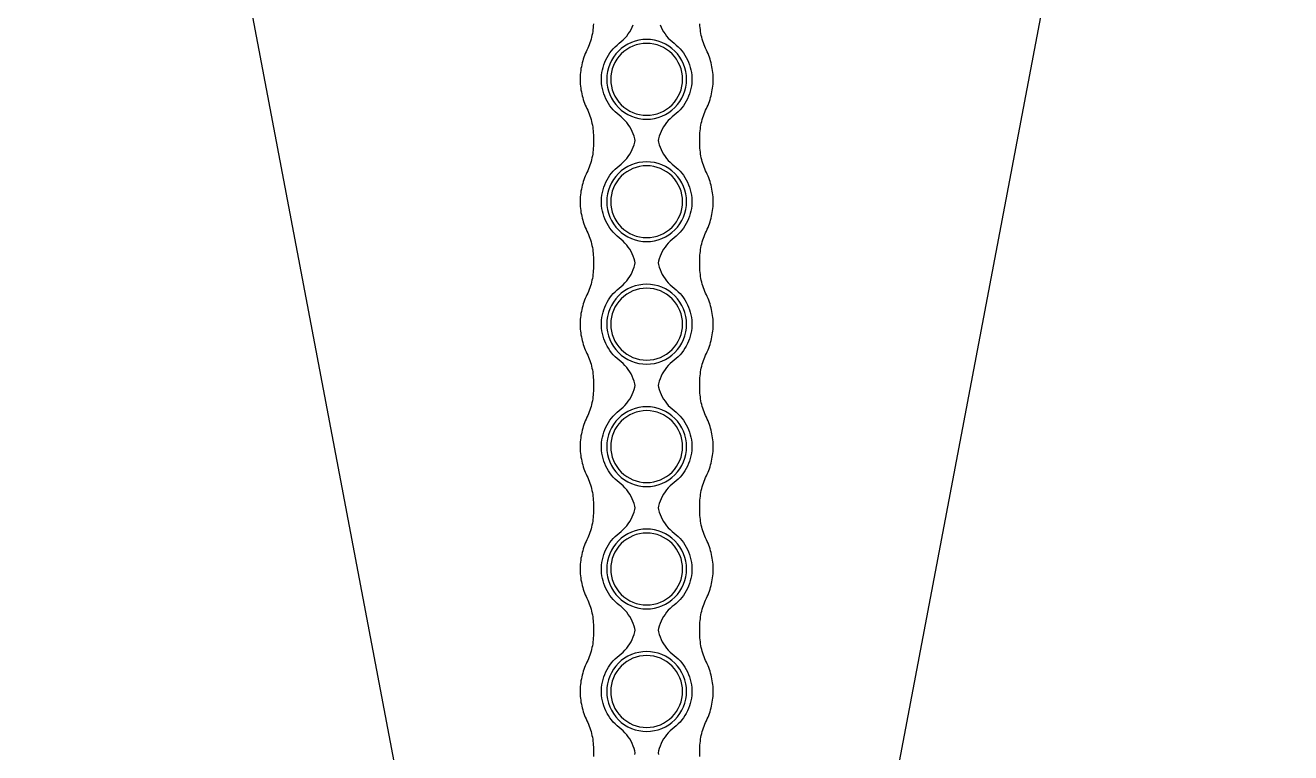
# Model space of a CAD drawing. Header units: metres. Extents: x -1805 to 1655, y -683 to 39617.
# Drawn here: x -116.7 to 121, y -432 to -295.4 of the extents above; entities that cross this region are included whole.
import ezdxf

# ---------------------------------------------------------------- set-up
doc = ezdxf.new("R2010")
doc.units = ezdxf.units.M
for name, color, linetype in [('Etching', 5, 'CONTINUOUS'), ('Metal', 4, 'CONTINUOUS'), ('pad_etching', 1, 'CONTINUOUS'), ('PEDOT_SIROF', 6, 'CONTINUOUS')]:
    doc.layers.add(name, color=color, linetype=linetype)

msp = doc.modelspace()

# ---------------------------------------------------------------- linework, layer by layer
at = {"layer": 'Etching'}
for points in [[(-35.26, -497.72), (-858, 3836.51)], [(858, 3836.51), (35.26, -497.72)], [(-10.01, -295.07), (-10.02, -295.44), (-10.05, -295.8), (-10.09, -296.16), (-10.14, -296.53), (-10.2, -296.89), (-10.27, -297.24), (-10.35, -297.6), (-10.45, -297.95), (-10.55, -298.3), (-10.66, -298.65), (-10.79, -298.99), (-10.92, -299.33), (-11.07, -299.66), (-11.22, -299.99), (-11.38, -300.32), (-11.53, -300.66), (-11.67, -301), (-11.79, -301.35), (-11.91, -301.69), (-12.02, -302.05), (-12.11, -302.4), (-12.2, -302.76), (-12.27, -303.12), (-12.34, -303.48), (-12.39, -303.84), (-12.43, -304.21), (-12.47, -304.57), (-12.49, -304.94), (-12.5, -305.31), (-12.5, -305.68), (-12.49, -306.04), (-12.47, -306.41), (-12.43, -306.78), (-12.39, -307.14), (-12.34, -307.5), (-12.27, -307.87), (-12.2, -308.23), (-12.11, -308.58), (-12.02, -308.94), (-11.91, -309.29), (-11.79, -309.64), (-11.67, -309.98), (-11.53, -310.32), (-11.38, -310.66), (-11.22, -310.99), (-11.07, -311.32), (-10.92, -311.66), (-10.79, -312), (-10.66, -312.34), (-10.55, -312.68), (-10.45, -313.03), (-10.35, -313.39), (-10.27, -313.74), (-10.2, -314.1), (-10.14, -314.46), (-10.09, -314.82), (-10.05, -315.18), (-10.02, -315.55), (-10.01, -315.91), (-10, -316.27), (-10, -317.71), (-10.01, -318.07), (-10.02, -318.44), (-10.05, -318.8), (-10.09, -319.16), (-10.14, -319.53), (-10.2, -319.89), (-10.27, -320.24), (-10.35, -320.6), (-10.45, -320.95), (-10.55, -321.3), (-10.66, -321.65), (-10.79, -321.99), (-10.92, -322.33), (-11.07, -322.66), (-11.22, -322.99), (-11.38, -323.32), (-11.53, -323.66), (-11.67, -324), (-11.79, -324.35), (-11.91, -324.69), (-12.02, -325.05), (-12.11, -325.4), (-12.2, -325.76), (-12.27, -326.12), (-12.34, -326.48), (-12.39, -326.84), (-12.43, -327.21), (-12.47, -327.57), (-12.49, -327.94), (-12.5, -328.31), (-12.5, -328.68), (-12.49, -329.04), (-12.47, -329.41), (-12.43, -329.78), (-12.39, -330.14), (-12.34, -330.5), (-12.27, -330.87), (-12.2, -331.23), (-12.11, -331.58), (-12.02, -331.94), (-11.91, -332.29), (-11.79, -332.64), (-11.67, -332.98), (-11.53, -333.32), (-11.38, -333.66), (-11.22, -333.99), (-11.07, -334.32), (-10.92, -334.66), (-10.79, -335), (-10.66, -335.34), (-10.55, -335.68), (-10.45, -336.03), (-10.35, -336.39), (-10.27, -336.74), (-10.2, -337.1), (-10.14, -337.46), (-10.09, -337.82), (-10.05, -338.18), (-10.02, -338.55), (-10.01, -338.91), (-10, -339.27), (-10, -340.71), (-10.01, -341.07), (-10.02, -341.44), (-10.05, -341.8), (-10.09, -342.16), (-10.14, -342.53), (-10.2, -342.89), (-10.27, -343.24), (-10.35, -343.6), (-10.45, -343.95), (-10.55, -344.3), (-10.66, -344.65), (-10.79, -344.99), (-10.92, -345.33), (-11.07, -345.66), (-11.22, -345.99), (-11.38, -346.32), (-11.53, -346.66), (-11.67, -347), (-11.79, -347.35), (-11.91, -347.69), (-12.02, -348.05), (-12.11, -348.4), (-12.2, -348.76), (-12.27, -349.12), (-12.34, -349.48), (-12.39, -349.84), (-12.43, -350.21), (-12.47, -350.57), (-12.49, -350.94), (-12.5, -351.31), (-12.5, -351.68), (-12.49, -352.04), (-12.47, -352.41), (-12.43, -352.78), (-12.39, -353.14), (-12.34, -353.5), (-12.27, -353.87), (-12.2, -354.23), (-12.11, -354.58), (-12.02, -354.94), (-11.91, -355.29), (-11.79, -355.64), (-11.67, -355.98), (-11.53, -356.32), (-11.38, -356.66), (-11.22, -356.99), (-11.07, -357.32), (-10.92, -357.66), (-10.79, -358), (-10.66, -358.34), (-10.55, -358.68), (-10.45, -359.03), (-10.35, -359.39), (-10.27, -359.74), (-10.2, -360.1), (-10.14, -360.46), (-10.09, -360.82), (-10.05, -361.18), (-10.02, -361.55), (-10.01, -361.91), (-10, -362.27), (-10, -363.71), (-10.01, -364.07), (-10.02, -364.44), (-10.05, -364.8), (-10.09, -365.16), (-10.14, -365.53), (-10.2, -365.89), (-10.27, -366.24), (-10.35, -366.6), (-10.45, -366.95), (-10.55, -367.3), (-10.66, -367.65), (-10.79, -367.99), (-10.92, -368.33), (-11.07, -368.66), (-11.22, -368.99), (-11.38, -369.32), (-11.53, -369.66), (-11.67, -370), (-11.79, -370.35), (-11.91, -370.69), (-12.02, -371.05), (-12.11, -371.4), (-12.2, -371.76), (-12.27, -372.12), (-12.34, -372.48), (-12.39, -372.84), (-12.43, -373.21), (-12.47, -373.57), (-12.49, -373.94), (-12.5, -374.31), (-12.5, -374.68), (-12.49, -375.04), (-12.47, -375.41), (-12.43, -375.78), (-12.39, -376.14), (-12.34, -376.5), (-12.27, -376.87), (-12.2, -377.23), (-12.11, -377.58), (-12.02, -377.94), (-11.91, -378.29), (-11.79, -378.64), (-11.67, -378.98), (-11.53, -379.32), (-11.38, -379.66), (-11.22, -379.99), (-11.07, -380.32), (-10.92, -380.66), (-10.79, -381), (-10.66, -381.34), (-10.55, -381.68), (-10.45, -382.03), (-10.35, -382.39), (-10.27, -382.74), (-10.2, -383.1), (-10.14, -383.46), (-10.09, -383.82), (-10.05, -384.18), (-10.02, -384.55), (-10.01, -384.91), (-10, -385.27), (-10, -386.71), (-10.01, -387.07), (-10.02, -387.44), (-10.05, -387.8), (-10.09, -388.16), (-10.14, -388.53), (-10.2, -388.89), (-10.27, -389.24), (-10.35, -389.6), (-10.45, -389.95), (-10.55, -390.3), (-10.66, -390.65), (-10.79, -390.99), (-10.92, -391.33), (-11.07, -391.66), (-11.22, -391.99), (-11.38, -392.32), (-11.53, -392.66), (-11.67, -393), (-11.79, -393.35), (-11.91, -393.69), (-12.02, -394.05), (-12.11, -394.4), (-12.2, -394.76), (-12.27, -395.12), (-12.34, -395.48), (-12.39, -395.84), (-12.43, -396.21), (-12.47, -396.57), (-12.49, -396.94), (-12.5, -397.31), (-12.5, -397.68), (-12.49, -398.04), (-12.47, -398.41), (-12.43, -398.78), (-12.39, -399.14), (-12.34, -399.5), (-12.27, -399.87), (-12.2, -400.23), (-12.11, -400.58), (-12.02, -400.94), (-11.91, -401.29), (-11.79, -401.64), (-11.67, -401.98), (-11.53, -402.32), (-11.38, -402.66), (-11.22, -402.99), (-11.07, -403.32), (-10.92, -403.66), (-10.79, -404), (-10.66, -404.34), (-10.55, -404.68), (-10.45, -405.03), (-10.35, -405.39), (-10.27, -405.74), (-10.2, -406.1), (-10.14, -406.46), (-10.09, -406.82), (-10.05, -407.18), (-10.02, -407.55), (-10.01, -407.91), (-10, -408.27), (-10, -409.71), (-10.01, -410.07), (-10.02, -410.44), (-10.05, -410.8), (-10.09, -411.16), (-10.14, -411.53), (-10.2, -411.89), (-10.27, -412.24), (-10.35, -412.6), (-10.45, -412.95), (-10.55, -413.3), (-10.66, -413.65), (-10.79, -413.99), (-10.92, -414.33), (-11.07, -414.66), (-11.22, -414.99), (-11.38, -415.32), (-11.53, -415.66), (-11.67, -416), (-11.79, -416.35), (-11.91, -416.69), (-12.02, -417.05), (-12.11, -417.4), (-12.2, -417.76), (-12.27, -418.12), (-12.34, -418.48), (-12.39, -418.84), (-12.43, -419.21), (-12.47, -419.57), (-12.49, -419.94), (-12.5, -420.31), (-12.5, -420.68), (-12.49, -421.04), (-12.47, -421.41), (-12.43, -421.78), (-12.39, -422.14), (-12.34, -422.5), (-12.27, -422.87), (-12.2, -423.23), (-12.11, -423.58), (-12.02, -423.94), (-11.91, -424.29), (-11.79, -424.64), (-11.67, -424.98), (-11.53, -425.32), (-11.38, -425.66), (-11.22, -425.99), (-11.07, -426.32), (-10.92, -426.66), (-10.79, -427), (-10.66, -427.34), (-10.55, -427.68), (-10.45, -428.03), (-10.35, -428.39), (-10.27, -428.74), (-10.2, -429.1), (-10.14, -429.46), (-10.09, -429.82), (-10.05, -430.18), (-10.02, -430.55), (-10.01, -430.91), (-10, -431.27), (-10, -432.71)], [(10, -432.71), (10, -431.27), (10.01, -430.91), (10.02, -430.55), (10.05, -430.18), (10.09, -429.82), (10.14, -429.46), (10.2, -429.1), (10.27, -428.74), (10.35, -428.39), (10.45, -428.03), (10.55, -427.68), (10.66, -427.34), (10.79, -427), (10.92, -426.66), (11.07, -426.32), (11.22, -425.99), (11.38, -425.66), (11.53, -425.32), (11.67, -424.98), (11.79, -424.64), (11.91, -424.29), (12.02, -423.94), (12.11, -423.58), (12.2, -423.23), (12.27, -422.87), (12.34, -422.5), (12.39, -422.14), (12.43, -421.78), (12.47, -421.41), (12.49, -421.04), (12.5, -420.68), (12.5, -420.31), (12.49, -419.94), (12.47, -419.57), (12.43, -419.21), (12.39, -418.84), (12.34, -418.48), (12.27, -418.12), (12.2, -417.76), (12.11, -417.4), (12.02, -417.05), (11.91, -416.69), (11.79, -416.35), (11.67, -416), (11.53, -415.66), (11.38, -415.32), (11.22, -414.99), (11.07, -414.66), (10.92, -414.33), (10.79, -413.99), (10.66, -413.65), (10.55, -413.3), (10.45, -412.95), (10.35, -412.6), (10.27, -412.24), (10.2, -411.89), (10.14, -411.53), (10.09, -411.16), (10.05, -410.8), (10.02, -410.44), (10.01, -410.07), (10, -409.71), (10, -408.27), (10.01, -407.91), (10.02, -407.55), (10.05, -407.18), (10.09, -406.82), (10.14, -406.46), (10.2, -406.1), (10.27, -405.74), (10.35, -405.39), (10.45, -405.03), (10.55, -404.68), (10.66, -404.34), (10.79, -404), (10.92, -403.66), (11.07, -403.32), (11.22, -402.99), (11.38, -402.66), (11.53, -402.32), (11.67, -401.98), (11.79, -401.64), (11.91, -401.29), (12.02, -400.94), (12.11, -400.58), (12.2, -400.23), (12.27, -399.87), (12.34, -399.5), (12.39, -399.14), (12.43, -398.78), (12.47, -398.41), (12.49, -398.04), (12.5, -397.68), (12.5, -397.31), (12.49, -396.94), (12.47, -396.57), (12.43, -396.21), (12.39, -395.84), (12.34, -395.48), (12.27, -395.12), (12.2, -394.76), (12.11, -394.4), (12.02, -394.05), (11.91, -393.69), (11.79, -393.35), (11.67, -393), (11.53, -392.66), (11.38, -392.32), (11.22, -391.99), (11.07, -391.66), (10.92, -391.33), (10.79, -390.99), (10.66, -390.65), (10.55, -390.3), (10.45, -389.95), (10.35, -389.6), (10.27, -389.24), (10.2, -388.89), (10.14, -388.53), (10.09, -388.16), (10.05, -387.8), (10.02, -387.44), (10.01, -387.07), (10, -386.71), (10, -385.27), (10.01, -384.91), (10.02, -384.55), (10.05, -384.18), (10.09, -383.82), (10.14, -383.46), (10.2, -383.1), (10.27, -382.74), (10.35, -382.39), (10.45, -382.03), (10.55, -381.68), (10.66, -381.34), (10.79, -381), (10.92, -380.66), (11.07, -380.32), (11.22, -379.99), (11.38, -379.66), (11.53, -379.32), (11.67, -378.98), (11.79, -378.64), (11.91, -378.29), (12.02, -377.94), (12.11, -377.58), (12.2, -377.23), (12.27, -376.87), (12.34, -376.5), (12.39, -376.14), (12.43, -375.78), (12.47, -375.41), (12.49, -375.04), (12.5, -374.68), (12.5, -374.31), (12.49, -373.94), (12.47, -373.57), (12.43, -373.21), (12.39, -372.84), (12.34, -372.48), (12.27, -372.12), (12.2, -371.76), (12.11, -371.4), (12.02, -371.05), (11.91, -370.69), (11.79, -370.35), (11.67, -370), (11.53, -369.66), (11.38, -369.32), (11.22, -368.99), (11.07, -368.66), (10.92, -368.33), (10.79, -367.99), (10.66, -367.65), (10.55, -367.3), (10.45, -366.95), (10.35, -366.6), (10.27, -366.24), (10.2, -365.89), (10.14, -365.53), (10.09, -365.16), (10.05, -364.8), (10.02, -364.44), (10.01, -364.07), (10, -363.71), (10, -362.27), (10.01, -361.91), (10.02, -361.55), (10.05, -361.18), (10.09, -360.82), (10.14, -360.46), (10.2, -360.1), (10.27, -359.74), (10.35, -359.39), (10.45, -359.03), (10.55, -358.68), (10.66, -358.34), (10.79, -358), (10.92, -357.66), (11.07, -357.32), (11.22, -356.99), (11.38, -356.66), (11.53, -356.32), (11.67, -355.98), (11.79, -355.64), (11.91, -355.29), (12.02, -354.94), (12.11, -354.58), (12.2, -354.23), (12.27, -353.87), (12.34, -353.5), (12.39, -353.14), (12.43, -352.78), (12.47, -352.41), (12.49, -352.04), (12.5, -351.68), (12.5, -351.31), (12.49, -350.94), (12.47, -350.57), (12.43, -350.21), (12.39, -349.84), (12.34, -349.48), (12.27, -349.12), (12.2, -348.76), (12.11, -348.4), (12.02, -348.05), (11.91, -347.69), (11.79, -347.35), (11.67, -347), (11.53, -346.66), (11.38, -346.32), (11.22, -345.99), (11.07, -345.66), (10.92, -345.33), (10.79, -344.99), (10.66, -344.65), (10.55, -344.3), (10.45, -343.95), (10.35, -343.6), (10.27, -343.24), (10.2, -342.89), (10.14, -342.53), (10.09, -342.16), (10.05, -341.8), (10.02, -341.44), (10.01, -341.07), (10, -340.71), (10, -339.27), (10.01, -338.91), (10.02, -338.55), (10.05, -338.18), (10.09, -337.82), (10.14, -337.46), (10.2, -337.1), (10.27, -336.74), (10.35, -336.39), (10.45, -336.03), (10.55, -335.68), (10.66, -335.34), (10.79, -335), (10.92, -334.66), (11.07, -334.32), (11.22, -333.99), (11.38, -333.66), (11.53, -333.32), (11.67, -332.98), (11.79, -332.64), (11.91, -332.29), (12.02, -331.94), (12.11, -331.58), (12.2, -331.23), (12.27, -330.87), (12.34, -330.5), (12.39, -330.14), (12.43, -329.78), (12.47, -329.41), (12.49, -329.04), (12.5, -328.68), (12.5, -328.31), (12.49, -327.94), (12.47, -327.57), (12.43, -327.21), (12.39, -326.84), (12.34, -326.48), (12.27, -326.12), (12.2, -325.76), (12.11, -325.4), (12.02, -325.05), (11.91, -324.69), (11.79, -324.35), (11.67, -324), (11.53, -323.66), (11.38, -323.32), (11.22, -322.99), (11.07, -322.66), (10.92, -322.33), (10.79, -321.99), (10.66, -321.65), (10.55, -321.3), (10.45, -320.95), (10.35, -320.6), (10.27, -320.24), (10.2, -319.89), (10.14, -319.53), (10.09, -319.16), (10.05, -318.8), (10.02, -318.44), (10.01, -318.07), (10, -317.71), (10, -316.27), (10.01, -315.91), (10.02, -315.55), (10.05, -315.18), (10.09, -314.82), (10.14, -314.46), (10.2, -314.1), (10.27, -313.74), (10.35, -313.39), (10.45, -313.03), (10.55, -312.68), (10.66, -312.34), (10.79, -312), (10.92, -311.66), (11.07, -311.32), (11.22, -310.99), (11.38, -310.66), (11.53, -310.32), (11.67, -309.98), (11.79, -309.64), (11.91, -309.29), (12.02, -308.94), (12.11, -308.58), (12.2, -308.23), (12.27, -307.87), (12.34, -307.5), (12.39, -307.14), (12.43, -306.78), (12.47, -306.41), (12.49, -306.04), (12.5, -305.68), (12.5, -305.31), (12.49, -304.94), (12.47, -304.57), (12.43, -304.21), (12.39, -303.84), (12.34, -303.48), (12.27, -303.12), (12.2, -302.76), (12.11, -302.4), (12.02, -302.05), (11.91, -301.69), (11.79, -301.35), (11.67, -301), (11.53, -300.66), (11.38, -300.32), (11.22, -299.99), (11.07, -299.66), (10.92, -299.33), (10.79, -298.99), (10.66, -298.65), (10.55, -298.3), (10.45, -297.95), (10.35, -297.6), (10.27, -297.24), (10.2, -296.89), (10.14, -296.53), (10.09, -296.16), (10.05, -295.8), (10.02, -295.44), (10.01, -295.07)]]:
    msp.add_lwpolyline(points, dxfattribs=at)
at = {"layer": 'Metal'}
for points in [[(-2.24, -432.31), (-2.17, -431.99), (-2.24, -431.67), (-2.37, -431.2), (-2.54, -430.74), (-2.73, -430.29), (-2.94, -429.85), (-3.19, -429.42), (-3.46, -429.01), (-3.75, -428.62), (-4.07, -428.25), (-4.41, -427.89), (-4.77, -427.56), (-5.15, -427.25), (-5.54, -426.94), (-5.92, -426.6), (-6.27, -426.23), (-6.6, -425.85), (-6.9, -425.45), (-7.18, -425.03), (-7.44, -424.6), (-7.67, -424.15), (-7.88, -423.69), (-8.05, -423.22), (-8.2, -422.73), (-8.32, -422.24), (-8.41, -421.75), (-8.47, -421.25), (-8.5, -420.74), (-8.5, -420.24), (-8.47, -419.74), (-8.41, -419.24), (-8.32, -418.74), (-8.2, -418.25), (-8.05, -417.77), (-7.88, -417.29), (-7.67, -416.83), (-7.44, -416.38), (-7.18, -415.95), (-6.9, -415.53), (-6.6, -415.13), (-6.27, -414.75), (-5.92, -414.39), (-5.54, -414.05), (-5.15, -413.73), (-4.77, -413.42), (-4.41, -413.09), (-4.07, -412.74), (-3.75, -412.36), (-3.46, -411.97), (-3.19, -411.56), (-2.94, -411.14), (-2.73, -410.7), (-2.54, -410.24), (-2.37, -409.78), (-2.24, -409.31), (-2.17, -408.99), (-2.24, -408.67), (-2.37, -408.2), (-2.54, -407.74), (-2.73, -407.29), (-2.94, -406.85), (-3.19, -406.42), (-3.46, -406.01), (-3.75, -405.62), (-4.07, -405.25), (-4.41, -404.89), (-4.77, -404.56), (-5.15, -404.25), (-5.54, -403.94), (-5.92, -403.6), (-6.27, -403.23), (-6.6, -402.85), (-6.9, -402.45), (-7.18, -402.03), (-7.44, -401.6), (-7.67, -401.15), (-7.88, -400.69), (-8.05, -400.22), (-8.2, -399.73), (-8.32, -399.24), (-8.41, -398.75), (-8.47, -398.25), (-8.5, -397.74), (-8.5, -397.24), (-8.47, -396.74), (-8.41, -396.24), (-8.32, -395.74), (-8.2, -395.25), (-8.05, -394.77), (-7.88, -394.29), (-7.67, -393.83), (-7.44, -393.38), (-7.18, -392.95), (-6.9, -392.53), (-6.6, -392.13), (-6.27, -391.75), (-5.92, -391.39), (-5.54, -391.05), (-5.15, -390.73), (-4.77, -390.42), (-4.41, -390.09), (-4.07, -389.74), (-3.75, -389.36), (-3.46, -388.97), (-3.19, -388.56), (-2.94, -388.14), (-2.73, -387.7), (-2.54, -387.24), (-2.37, -386.78), (-2.24, -386.31), (-2.17, -385.99), (-2.24, -385.67), (-2.37, -385.2), (-2.54, -384.74), (-2.73, -384.29), (-2.94, -383.85), (-3.19, -383.42), (-3.46, -383.01), (-3.75, -382.62), (-4.07, -382.25), (-4.41, -381.89), (-4.77, -381.56), (-5.15, -381.25), (-5.54, -380.94), (-5.92, -380.6), (-6.27, -380.23), (-6.6, -379.85), (-6.9, -379.45), (-7.18, -379.03), (-7.44, -378.6), (-7.67, -378.15), (-7.88, -377.69), (-8.05, -377.22), (-8.2, -376.73), (-8.32, -376.24), (-8.41, -375.75), (-8.47, -375.25), (-8.5, -374.74), (-8.5, -374.24), (-8.47, -373.74), (-8.41, -373.24), (-8.32, -372.74), (-8.2, -372.25), (-8.05, -371.77), (-7.88, -371.29), (-7.67, -370.83), (-7.44, -370.38), (-7.18, -369.95), (-6.9, -369.53), (-6.6, -369.13), (-6.27, -368.75), (-5.92, -368.39), (-5.54, -368.05), (-5.15, -367.73), (-4.77, -367.42), (-4.41, -367.09), (-4.07, -366.74), (-3.75, -366.36), (-3.46, -365.97), (-3.19, -365.56), (-2.94, -365.14), (-2.73, -364.7), (-2.54, -364.24), (-2.37, -363.78), (-2.24, -363.31), (-2.17, -362.99), (-2.24, -362.67), (-2.37, -362.2), (-2.54, -361.74), (-2.73, -361.29), (-2.94, -360.85), (-3.19, -360.42), (-3.46, -360.01), (-3.75, -359.62), (-4.07, -359.25), (-4.41, -358.89), (-4.77, -358.56), (-5.15, -358.25), (-5.54, -357.94), (-5.92, -357.6), (-6.27, -357.23), (-6.6, -356.85), (-6.9, -356.45), (-7.18, -356.03), (-7.44, -355.6), (-7.67, -355.15), (-7.88, -354.69), (-8.05, -354.22), (-8.2, -353.73), (-8.32, -353.24), (-8.41, -352.75), (-8.47, -352.25), (-8.5, -351.74), (-8.5, -351.24), (-8.47, -350.74), (-8.41, -350.24), (-8.32, -349.74), (-8.2, -349.25), (-8.05, -348.77), (-7.88, -348.29), (-7.67, -347.83), (-7.44, -347.38), (-7.18, -346.95), (-6.9, -346.53), (-6.6, -346.13), (-6.27, -345.75), (-5.92, -345.39), (-5.54, -345.05), (-5.15, -344.73), (-4.77, -344.42), (-4.41, -344.09), (-4.07, -343.74), (-3.75, -343.36), (-3.46, -342.97), (-3.19, -342.56), (-2.94, -342.14), (-2.73, -341.7), (-2.54, -341.24), (-2.37, -340.78), (-2.24, -340.31), (-2.17, -339.99), (-2.24, -339.67), (-2.37, -339.2), (-2.54, -338.74), (-2.73, -338.29), (-2.94, -337.85), (-3.19, -337.42), (-3.46, -337.01), (-3.75, -336.62), (-4.07, -336.25), (-4.41, -335.89), (-4.77, -335.56), (-5.15, -335.25), (-5.54, -334.94), (-5.92, -334.6), (-6.27, -334.23), (-6.6, -333.85), (-6.9, -333.45), (-7.18, -333.03), (-7.44, -332.6), (-7.67, -332.15), (-7.88, -331.69), (-8.05, -331.22), (-8.2, -330.73), (-8.32, -330.24), (-8.41, -329.75), (-8.47, -329.25), (-8.5, -328.74), (-8.5, -328.24), (-8.47, -327.74), (-8.41, -327.24), (-8.32, -326.74), (-8.2, -326.25), (-8.05, -325.77), (-7.88, -325.29), (-7.67, -324.83), (-7.44, -324.38), (-7.18, -323.95), (-6.9, -323.53), (-6.6, -323.13), (-6.27, -322.75), (-5.92, -322.39), (-5.54, -322.05), (-5.15, -321.73), (-4.77, -321.42), (-4.41, -321.09), (-4.07, -320.74), (-3.75, -320.36), (-3.46, -319.97), (-3.19, -319.56), (-2.94, -319.14), (-2.73, -318.7), (-2.54, -318.24), (-2.37, -317.78), (-2.24, -317.31), (-2.17, -316.99), (-2.24, -316.67), (-2.37, -316.2), (-2.54, -315.74), (-2.73, -315.29), (-2.94, -314.85), (-3.19, -314.42), (-3.46, -314.01), (-3.75, -313.62), (-4.07, -313.25), (-4.41, -312.89), (-4.77, -312.56), (-5.15, -312.25), (-5.54, -311.94), (-5.92, -311.6), (-6.27, -311.23), (-6.6, -310.85), (-6.9, -310.45), (-7.18, -310.03), (-7.44, -309.6), (-7.67, -309.15), (-7.88, -308.69), (-8.05, -308.22), (-8.2, -307.73), (-8.32, -307.24), (-8.41, -306.75), (-8.47, -306.25), (-8.5, -305.74), (-8.5, -305.24), (-8.47, -304.74), (-8.41, -304.24), (-8.32, -303.74), (-8.2, -303.25), (-8.05, -302.77), (-7.88, -302.29), (-7.67, -301.83), (-7.44, -301.38), (-7.18, -300.95), (-6.9, -300.53), (-6.6, -300.13), (-6.27, -299.75), (-5.92, -299.39), (-5.54, -299.05), (-5.15, -298.73), (-4.77, -298.42), (-4.41, -298.09), (-4.07, -297.74), (-3.75, -297.36), (-3.46, -296.97), (-3.19, -296.56), (-2.94, -296.14), (-2.73, -295.7), (-2.54, -295.24)], [(2.54, -295.24), (2.73, -295.7), (2.94, -296.14), (3.19, -296.56), (3.46, -296.97), (3.75, -297.36), (4.07, -297.74), (4.41, -298.09), (4.77, -298.42), (5.15, -298.73), (5.54, -299.05), (5.92, -299.39), (6.27, -299.75), (6.6, -300.13), (6.9, -300.53), (7.18, -300.95), (7.44, -301.38), (7.67, -301.83), (7.88, -302.29), (8.05, -302.77), (8.2, -303.25), (8.32, -303.74), (8.41, -304.24), (8.47, -304.74), (8.5, -305.24), (8.5, -305.74), (8.47, -306.25), (8.41, -306.75), (8.32, -307.24), (8.2, -307.73), (8.05, -308.22), (7.88, -308.69), (7.67, -309.15), (7.44, -309.6), (7.18, -310.03), (6.9, -310.45), (6.6, -310.85), (6.27, -311.23), (5.92, -311.6), (5.54, -311.94), (5.15, -312.25), (4.77, -312.56), (4.41, -312.89), (4.07, -313.25), (3.75, -313.62), (3.46, -314.01), (3.19, -314.42), (2.94, -314.85), (2.73, -315.29), (2.54, -315.74), (2.37, -316.2), (2.24, -316.67), (2.17, -316.99), (2.24, -317.31), (2.37, -317.78), (2.54, -318.24), (2.73, -318.7), (2.94, -319.14), (3.19, -319.56), (3.46, -319.97), (3.75, -320.36), (4.07, -320.74), (4.41, -321.09), (4.77, -321.42), (5.15, -321.73), (5.54, -322.05), (5.92, -322.39), (6.27, -322.75), (6.6, -323.13), (6.9, -323.53), (7.18, -323.95), (7.44, -324.38), (7.67, -324.83), (7.88, -325.29), (8.05, -325.77), (8.2, -326.25), (8.32, -326.74), (8.41, -327.24), (8.47, -327.74), (8.5, -328.24), (8.5, -328.74), (8.47, -329.25), (8.41, -329.75), (8.32, -330.24), (8.2, -330.73), (8.05, -331.22), (7.88, -331.69), (7.67, -332.15), (7.44, -332.6), (7.18, -333.03), (6.9, -333.45), (6.6, -333.85), (6.27, -334.23), (5.92, -334.6), (5.54, -334.94), (5.15, -335.25), (4.77, -335.56), (4.41, -335.89), (4.07, -336.25), (3.75, -336.62), (3.46, -337.01), (3.19, -337.42), (2.94, -337.85), (2.73, -338.29), (2.54, -338.74), (2.37, -339.2), (2.24, -339.67), (2.17, -339.99), (2.24, -340.31), (2.37, -340.78), (2.54, -341.24), (2.73, -341.7), (2.94, -342.14), (3.19, -342.56), (3.46, -342.97), (3.75, -343.36), (4.07, -343.74), (4.41, -344.09), (4.77, -344.42), (5.15, -344.73), (5.54, -345.05), (5.92, -345.39), (6.27, -345.75), (6.6, -346.13), (6.9, -346.53), (7.18, -346.95), (7.44, -347.38), (7.67, -347.83), (7.88, -348.29), (8.05, -348.77), (8.2, -349.25), (8.32, -349.74), (8.41, -350.24), (8.47, -350.74), (8.5, -351.24), (8.5, -351.74), (8.47, -352.25), (8.41, -352.75), (8.32, -353.24), (8.2, -353.73), (8.05, -354.22), (7.88, -354.69), (7.67, -355.15), (7.44, -355.6), (7.18, -356.03), (6.9, -356.45), (6.6, -356.85), (6.27, -357.23), (5.92, -357.6), (5.54, -357.94), (5.15, -358.25), (4.77, -358.56), (4.41, -358.89), (4.07, -359.25), (3.75, -359.62), (3.46, -360.01), (3.19, -360.42), (2.94, -360.85), (2.73, -361.29), (2.54, -361.74), (2.37, -362.2), (2.24, -362.67), (2.17, -362.99), (2.24, -363.31), (2.37, -363.78), (2.54, -364.24), (2.73, -364.7), (2.94, -365.14), (3.19, -365.56), (3.46, -365.97), (3.75, -366.36), (4.07, -366.74), (4.41, -367.09), (4.77, -367.42), (5.15, -367.73), (5.54, -368.05), (5.92, -368.39), (6.27, -368.75), (6.6, -369.13), (6.9, -369.53), (7.18, -369.95), (7.44, -370.38), (7.67, -370.83), (7.88, -371.29), (8.05, -371.77), (8.2, -372.25), (8.32, -372.74), (8.41, -373.24), (8.47, -373.74), (8.5, -374.24), (8.5, -374.74), (8.47, -375.25), (8.41, -375.75), (8.32, -376.24), (8.2, -376.73), (8.05, -377.22), (7.88, -377.69), (7.67, -378.15), (7.44, -378.6), (7.18, -379.03), (6.9, -379.45), (6.6, -379.85), (6.27, -380.23), (5.92, -380.6), (5.54, -380.94), (5.15, -381.25), (4.77, -381.56), (4.41, -381.89), (4.07, -382.25), (3.75, -382.62), (3.46, -383.01), (3.19, -383.42), (2.94, -383.85), (2.73, -384.29), (2.54, -384.74), (2.37, -385.2), (2.24, -385.67), (2.17, -385.99), (2.24, -386.31), (2.37, -386.78), (2.54, -387.24), (2.73, -387.7), (2.94, -388.14), (3.19, -388.56), (3.46, -388.97), (3.75, -389.36), (4.07, -389.74), (4.41, -390.09), (4.77, -390.42), (5.15, -390.73), (5.54, -391.05), (5.92, -391.39), (6.27, -391.75), (6.6, -392.13), (6.9, -392.53), (7.18, -392.95), (7.44, -393.38), (7.67, -393.83), (7.88, -394.29), (8.05, -394.77), (8.2, -395.25), (8.32, -395.74), (8.41, -396.24), (8.47, -396.74), (8.5, -397.24), (8.5, -397.74), (8.47, -398.25), (8.41, -398.75), (8.32, -399.24), (8.2, -399.73), (8.05, -400.22), (7.88, -400.69), (7.67, -401.15), (7.44, -401.6), (7.18, -402.03), (6.9, -402.45), (6.6, -402.85), (6.27, -403.23), (5.92, -403.6), (5.54, -403.94), (5.15, -404.25), (4.77, -404.56), (4.41, -404.89), (4.07, -405.25), (3.75, -405.62), (3.46, -406.01), (3.19, -406.42), (2.94, -406.85), (2.73, -407.29), (2.54, -407.74), (2.37, -408.2), (2.24, -408.67), (2.17, -408.99), (2.24, -409.31), (2.37, -409.78), (2.54, -410.24), (2.73, -410.7), (2.94, -411.14), (3.19, -411.56), (3.46, -411.97), (3.75, -412.36), (4.07, -412.74), (4.41, -413.09), (4.77, -413.42), (5.15, -413.73), (5.54, -414.05), (5.92, -414.39), (6.27, -414.75), (6.6, -415.13), (6.9, -415.53), (7.18, -415.95), (7.44, -416.38), (7.67, -416.83), (7.88, -417.29), (8.05, -417.77), (8.2, -418.25), (8.32, -418.74), (8.41, -419.24), (8.47, -419.74), (8.5, -420.24), (8.5, -420.74), (8.47, -421.25), (8.41, -421.75), (8.32, -422.24), (8.2, -422.73), (8.05, -423.22), (7.88, -423.69), (7.67, -424.15), (7.44, -424.6), (7.18, -425.03), (6.9, -425.45), (6.6, -425.85), (6.27, -426.23), (5.92, -426.6), (5.54, -426.94), (5.15, -427.25), (4.77, -427.56), (4.41, -427.89), (4.07, -428.25), (3.75, -428.62), (3.46, -429.01), (3.19, -429.42), (2.94, -429.85), (2.73, -430.29), (2.54, -430.74), (2.37, -431.2), (2.24, -431.67), (2.17, -431.99), (2.24, -432.31)]]:
    msp.add_lwpolyline(points, dxfattribs=at)
at = {"layer": 'pad_etching'}
for points in [[(6.75, -305.49), (6.72, -304.83), (6.62, -304.18), (6.46, -303.53), (6.24, -302.91), (5.95, -302.31), (5.61, -301.74), (5.22, -301.21), (4.77, -300.72), (4.28, -300.27), (3.75, -299.88), (3.18, -299.54), (2.58, -299.26), (1.96, -299.03), (1.32, -298.87), (0.66, -298.77), (0, -298.74), (-0.66, -298.77), (-1.32, -298.87), (-1.96, -299.03), (-2.58, -299.26), (-3.18, -299.54), (-3.75, -299.88), (-4.28, -300.27), (-4.77, -300.72), (-5.22, -301.21), (-5.61, -301.74), (-5.95, -302.31), (-6.24, -302.91), (-6.46, -303.53), (-6.62, -304.18), (-6.72, -304.83), (-6.75, -305.49), (-6.72, -306.15), (-6.62, -306.81), (-6.46, -307.45), (-6.24, -308.08), (-5.95, -308.67), (-5.61, -309.24), (-5.22, -309.77), (-4.77, -310.27), (-4.28, -310.71), (-3.75, -311.1), (-3.18, -311.45), (-2.58, -311.73), (-1.96, -311.95), (-1.32, -312.11), (-0.66, -312.21), (0, -312.24), (0.66, -312.21), (1.32, -312.11), (1.96, -311.95), (2.58, -311.73), (3.18, -311.45), (3.75, -311.1), (4.28, -310.71), (4.77, -310.27), (5.22, -309.77), (5.61, -309.24), (5.95, -308.67), (6.24, -308.08), (6.46, -307.45), (6.62, -306.81), (6.72, -306.15), (6.75, -305.49)], [(6.75, -328.49), (6.72, -327.83), (6.62, -327.18), (6.46, -326.53), (6.24, -325.91), (5.95, -325.31), (5.61, -324.74), (5.22, -324.21), (4.77, -323.72), (4.28, -323.27), (3.75, -322.88), (3.18, -322.54), (2.58, -322.26), (1.96, -322.03), (1.32, -321.87), (0.66, -321.77), (0, -321.74), (-0.66, -321.77), (-1.32, -321.87), (-1.96, -322.03), (-2.58, -322.26), (-3.18, -322.54), (-3.75, -322.88), (-4.28, -323.27), (-4.77, -323.72), (-5.22, -324.21), (-5.61, -324.74), (-5.95, -325.31), (-6.24, -325.91), (-6.46, -326.53), (-6.62, -327.18), (-6.72, -327.83), (-6.75, -328.49), (-6.72, -329.15), (-6.62, -329.81), (-6.46, -330.45), (-6.24, -331.08), (-5.95, -331.67), (-5.61, -332.24), (-5.22, -332.77), (-4.77, -333.27), (-4.28, -333.71), (-3.75, -334.1), (-3.18, -334.45), (-2.58, -334.73), (-1.96, -334.95), (-1.32, -335.11), (-0.66, -335.21), (0, -335.24), (0.66, -335.21), (1.32, -335.11), (1.96, -334.95), (2.58, -334.73), (3.18, -334.45), (3.75, -334.1), (4.28, -333.71), (4.77, -333.27), (5.22, -332.77), (5.61, -332.24), (5.95, -331.67), (6.24, -331.08), (6.46, -330.45), (6.62, -329.81), (6.72, -329.15), (6.75, -328.49)], [(6.75, -351.49), (6.72, -350.83), (6.62, -350.18), (6.46, -349.53), (6.24, -348.91), (5.95, -348.31), (5.61, -347.74), (5.22, -347.21), (4.77, -346.72), (4.28, -346.27), (3.75, -345.88), (3.18, -345.54), (2.58, -345.26), (1.96, -345.03), (1.32, -344.87), (0.66, -344.77), (0, -344.74), (-0.66, -344.77), (-1.32, -344.87), (-1.96, -345.03), (-2.58, -345.26), (-3.18, -345.54), (-3.75, -345.88), (-4.28, -346.27), (-4.77, -346.72), (-5.22, -347.21), (-5.61, -347.74), (-5.95, -348.31), (-6.24, -348.91), (-6.46, -349.53), (-6.62, -350.18), (-6.72, -350.83), (-6.75, -351.49), (-6.72, -352.15), (-6.62, -352.81), (-6.46, -353.45), (-6.24, -354.08), (-5.95, -354.67), (-5.61, -355.24), (-5.22, -355.77), (-4.77, -356.27), (-4.28, -356.71), (-3.75, -357.1), (-3.18, -357.45), (-2.58, -357.73), (-1.96, -357.95), (-1.32, -358.11), (-0.66, -358.21), (0, -358.24), (0.66, -358.21), (1.32, -358.11), (1.96, -357.95), (2.58, -357.73), (3.18, -357.45), (3.75, -357.1), (4.28, -356.71), (4.77, -356.27), (5.22, -355.77), (5.61, -355.24), (5.95, -354.67), (6.24, -354.08), (6.46, -353.45), (6.62, -352.81), (6.72, -352.15), (6.75, -351.49)], [(6.75, -374.49), (6.72, -373.83), (6.62, -373.18), (6.46, -372.53), (6.24, -371.91), (5.95, -371.31), (5.61, -370.74), (5.22, -370.21), (4.77, -369.72), (4.28, -369.27), (3.75, -368.88), (3.18, -368.54), (2.58, -368.26), (1.96, -368.03), (1.32, -367.87), (0.66, -367.77), (0, -367.74), (-0.66, -367.77), (-1.32, -367.87), (-1.96, -368.03), (-2.58, -368.26), (-3.18, -368.54), (-3.75, -368.88), (-4.28, -369.27), (-4.77, -369.72), (-5.22, -370.21), (-5.61, -370.74), (-5.95, -371.31), (-6.24, -371.91), (-6.46, -372.53), (-6.62, -373.18), (-6.72, -373.83), (-6.75, -374.49), (-6.72, -375.15), (-6.62, -375.81), (-6.46, -376.45), (-6.24, -377.08), (-5.95, -377.67), (-5.61, -378.24), (-5.22, -378.77), (-4.77, -379.27), (-4.28, -379.71), (-3.75, -380.1), (-3.18, -380.45), (-2.58, -380.73), (-1.96, -380.95), (-1.32, -381.11), (-0.66, -381.21), (0, -381.24), (0.66, -381.21), (1.32, -381.11), (1.96, -380.95), (2.58, -380.73), (3.18, -380.45), (3.75, -380.1), (4.28, -379.71), (4.77, -379.27), (5.22, -378.77), (5.61, -378.24), (5.95, -377.67), (6.24, -377.08), (6.46, -376.45), (6.62, -375.81), (6.72, -375.15), (6.75, -374.49)], [(6.75, -397.49), (6.72, -396.83), (6.62, -396.18), (6.46, -395.53), (6.24, -394.91), (5.95, -394.31), (5.61, -393.74), (5.22, -393.21), (4.77, -392.72), (4.28, -392.27), (3.75, -391.88), (3.18, -391.54), (2.58, -391.26), (1.96, -391.03), (1.32, -390.87), (0.66, -390.77), (0, -390.74), (-0.66, -390.77), (-1.32, -390.87), (-1.96, -391.03), (-2.58, -391.26), (-3.18, -391.54), (-3.75, -391.88), (-4.28, -392.27), (-4.77, -392.72), (-5.22, -393.21), (-5.61, -393.74), (-5.95, -394.31), (-6.24, -394.91), (-6.46, -395.53), (-6.62, -396.18), (-6.72, -396.83), (-6.75, -397.49), (-6.72, -398.15), (-6.62, -398.81), (-6.46, -399.45), (-6.24, -400.08), (-5.95, -400.67), (-5.61, -401.24), (-5.22, -401.77), (-4.77, -402.27), (-4.28, -402.71), (-3.75, -403.1), (-3.18, -403.45), (-2.58, -403.73), (-1.96, -403.95), (-1.32, -404.11), (-0.66, -404.21), (0, -404.24), (0.66, -404.21), (1.32, -404.11), (1.96, -403.95), (2.58, -403.73), (3.18, -403.45), (3.75, -403.1), (4.28, -402.71), (4.77, -402.27), (5.22, -401.77), (5.61, -401.24), (5.95, -400.67), (6.24, -400.08), (6.46, -399.45), (6.62, -398.81), (6.72, -398.15), (6.75, -397.49)], [(6.75, -420.49), (6.72, -419.83), (6.62, -419.18), (6.46, -418.53), (6.24, -417.91), (5.95, -417.31), (5.61, -416.74), (5.22, -416.21), (4.77, -415.72), (4.28, -415.27), (3.75, -414.88), (3.18, -414.54), (2.58, -414.26), (1.96, -414.03), (1.32, -413.87), (0.66, -413.77), (0, -413.74), (-0.66, -413.77), (-1.32, -413.87), (-1.96, -414.03), (-2.58, -414.26), (-3.18, -414.54), (-3.75, -414.88), (-4.28, -415.27), (-4.77, -415.72), (-5.22, -416.21), (-5.61, -416.74), (-5.95, -417.31), (-6.24, -417.91), (-6.46, -418.53), (-6.62, -419.18), (-6.72, -419.83), (-6.75, -420.49), (-6.72, -421.15), (-6.62, -421.81), (-6.46, -422.45), (-6.24, -423.08), (-5.95, -423.67), (-5.61, -424.24), (-5.22, -424.77), (-4.77, -425.27), (-4.28, -425.71), (-3.75, -426.1), (-3.18, -426.45), (-2.58, -426.73), (-1.96, -426.95), (-1.32, -427.11), (-0.66, -427.21), (0, -427.24), (0.66, -427.21), (1.32, -427.11), (1.96, -426.95), (2.58, -426.73), (3.18, -426.45), (3.75, -426.1), (4.28, -425.71), (4.77, -425.27), (5.22, -424.77), (5.61, -424.24), (5.95, -423.67), (6.24, -423.08), (6.46, -422.45), (6.62, -421.81), (6.72, -421.15), (6.75, -420.49)]]:
    msp.add_lwpolyline(points, close=True, dxfattribs=at)
at = {"layer": 'PEDOT_SIROF'}
for points in [[(7.5, -305.49), (7.46, -304.76), (7.36, -304.03), (7.18, -303.31), (6.93, -302.62), (6.61, -301.96), (6.24, -301.33), (5.8, -300.73), (5.3, -300.19), (4.76, -299.69), (4.17, -299.26), (3.54, -298.88), (2.87, -298.56), (2.18, -298.32), (1.46, -298.14), (0.74, -298.03), (0, -297.99), (-0.74, -298.03), (-1.46, -298.14), (-2.18, -298.32), (-2.87, -298.56), (-3.54, -298.88), (-4.17, -299.26), (-4.76, -299.69), (-5.3, -300.19), (-5.8, -300.73), (-6.24, -301.33), (-6.61, -301.96), (-6.93, -302.62), (-7.18, -303.31), (-7.36, -304.03), (-7.46, -304.76), (-7.5, -305.49), (-7.46, -306.23), (-7.36, -306.96), (-7.18, -307.67), (-6.93, -308.36), (-6.61, -309.03), (-6.24, -309.66), (-5.8, -310.25), (-5.3, -310.8), (-4.76, -311.29), (-4.17, -311.73), (-3.54, -312.11), (-2.87, -312.42), (-2.18, -312.67), (-1.46, -312.85), (-0.74, -312.96), (0, -312.99), (0.74, -312.96), (1.46, -312.85), (2.18, -312.67), (2.87, -312.42), (3.54, -312.11), (4.17, -311.73), (4.76, -311.29), (5.3, -310.8), (5.8, -310.25), (6.24, -309.66), (6.61, -309.03), (6.93, -308.36), (7.18, -307.67), (7.36, -306.96), (7.46, -306.23), (7.5, -305.49)], [(7.5, -328.49), (7.46, -327.76), (7.36, -327.03), (7.18, -326.31), (6.93, -325.62), (6.61, -324.96), (6.24, -324.33), (5.8, -323.73), (5.3, -323.19), (4.76, -322.69), (4.17, -322.26), (3.54, -321.88), (2.87, -321.56), (2.18, -321.32), (1.46, -321.14), (0.74, -321.03), (0, -320.99), (-0.74, -321.03), (-1.46, -321.14), (-2.18, -321.32), (-2.87, -321.56), (-3.54, -321.88), (-4.17, -322.26), (-4.76, -322.69), (-5.3, -323.19), (-5.8, -323.73), (-6.24, -324.33), (-6.61, -324.96), (-6.93, -325.62), (-7.18, -326.31), (-7.36, -327.03), (-7.46, -327.76), (-7.5, -328.49), (-7.46, -329.23), (-7.36, -329.96), (-7.18, -330.67), (-6.93, -331.36), (-6.61, -332.03), (-6.24, -332.66), (-5.8, -333.25), (-5.3, -333.8), (-4.76, -334.29), (-4.17, -334.73), (-3.54, -335.11), (-2.87, -335.42), (-2.18, -335.67), (-1.46, -335.85), (-0.74, -335.96), (0, -335.99), (0.74, -335.96), (1.46, -335.85), (2.18, -335.67), (2.87, -335.42), (3.54, -335.11), (4.17, -334.73), (4.76, -334.29), (5.3, -333.8), (5.8, -333.25), (6.24, -332.66), (6.61, -332.03), (6.93, -331.36), (7.18, -330.67), (7.36, -329.96), (7.46, -329.23), (7.5, -328.49)], [(7.5, -351.49), (7.46, -350.76), (7.36, -350.03), (7.18, -349.31), (6.93, -348.62), (6.61, -347.96), (6.24, -347.33), (5.8, -346.73), (5.3, -346.19), (4.76, -345.69), (4.17, -345.26), (3.54, -344.88), (2.87, -344.56), (2.18, -344.32), (1.46, -344.14), (0.74, -344.03), (0, -343.99), (-0.74, -344.03), (-1.46, -344.14), (-2.18, -344.32), (-2.87, -344.56), (-3.54, -344.88), (-4.17, -345.26), (-4.76, -345.69), (-5.3, -346.19), (-5.8, -346.73), (-6.24, -347.33), (-6.61, -347.96), (-6.93, -348.62), (-7.18, -349.31), (-7.36, -350.03), (-7.46, -350.76), (-7.5, -351.49), (-7.46, -352.23), (-7.36, -352.96), (-7.18, -353.67), (-6.93, -354.36), (-6.61, -355.03), (-6.24, -355.66), (-5.8, -356.25), (-5.3, -356.8), (-4.76, -357.29), (-4.17, -357.73), (-3.54, -358.11), (-2.87, -358.42), (-2.18, -358.67), (-1.46, -358.85), (-0.74, -358.96), (0, -358.99), (0.74, -358.96), (1.46, -358.85), (2.18, -358.67), (2.87, -358.42), (3.54, -358.11), (4.17, -357.73), (4.76, -357.29), (5.3, -356.8), (5.8, -356.25), (6.24, -355.66), (6.61, -355.03), (6.93, -354.36), (7.18, -353.67), (7.36, -352.96), (7.46, -352.23), (7.5, -351.49)], [(7.5, -374.49), (7.46, -373.76), (7.36, -373.03), (7.18, -372.31), (6.93, -371.62), (6.61, -370.96), (6.24, -370.33), (5.8, -369.73), (5.3, -369.19), (4.76, -368.69), (4.17, -368.26), (3.54, -367.88), (2.87, -367.56), (2.18, -367.32), (1.46, -367.14), (0.74, -367.03), (0, -366.99), (-0.74, -367.03), (-1.46, -367.14), (-2.18, -367.32), (-2.87, -367.56), (-3.54, -367.88), (-4.17, -368.26), (-4.76, -368.69), (-5.3, -369.19), (-5.8, -369.73), (-6.24, -370.33), (-6.61, -370.96), (-6.93, -371.62), (-7.18, -372.31), (-7.36, -373.03), (-7.46, -373.76), (-7.5, -374.49), (-7.46, -375.23), (-7.36, -375.96), (-7.18, -376.67), (-6.93, -377.36), (-6.61, -378.03), (-6.24, -378.66), (-5.8, -379.25), (-5.3, -379.8), (-4.76, -380.29), (-4.17, -380.73), (-3.54, -381.11), (-2.87, -381.42), (-2.18, -381.67), (-1.46, -381.85), (-0.74, -381.96), (0, -381.99), (0.74, -381.96), (1.46, -381.85), (2.18, -381.67), (2.87, -381.42), (3.54, -381.11), (4.17, -380.73), (4.76, -380.29), (5.3, -379.8), (5.8, -379.25), (6.24, -378.66), (6.61, -378.03), (6.93, -377.36), (7.18, -376.67), (7.36, -375.96), (7.46, -375.23), (7.5, -374.49)], [(7.5, -397.49), (7.46, -396.76), (7.36, -396.03), (7.18, -395.31), (6.93, -394.62), (6.61, -393.96), (6.24, -393.33), (5.8, -392.73), (5.3, -392.19), (4.76, -391.69), (4.17, -391.26), (3.54, -390.88), (2.87, -390.56), (2.18, -390.32), (1.46, -390.14), (0.74, -390.03), (0, -389.99), (-0.74, -390.03), (-1.46, -390.14), (-2.18, -390.32), (-2.87, -390.56), (-3.54, -390.88), (-4.17, -391.26), (-4.76, -391.69), (-5.3, -392.19), (-5.8, -392.73), (-6.24, -393.33), (-6.61, -393.96), (-6.93, -394.62), (-7.18, -395.31), (-7.36, -396.03), (-7.46, -396.76), (-7.5, -397.49), (-7.46, -398.23), (-7.36, -398.96), (-7.18, -399.67), (-6.93, -400.36), (-6.61, -401.03), (-6.24, -401.66), (-5.8, -402.25), (-5.3, -402.8), (-4.76, -403.29), (-4.17, -403.73), (-3.54, -404.11), (-2.87, -404.42), (-2.18, -404.67), (-1.46, -404.85), (-0.74, -404.96), (0, -404.99), (0.74, -404.96), (1.46, -404.85), (2.18, -404.67), (2.87, -404.42), (3.54, -404.11), (4.17, -403.73), (4.76, -403.29), (5.3, -402.8), (5.8, -402.25), (6.24, -401.66), (6.61, -401.03), (6.93, -400.36), (7.18, -399.67), (7.36, -398.96), (7.46, -398.23), (7.5, -397.49)], [(7.5, -420.49), (7.46, -419.76), (7.36, -419.03), (7.18, -418.31), (6.93, -417.62), (6.61, -416.96), (6.24, -416.33), (5.8, -415.73), (5.3, -415.19), (4.76, -414.69), (4.17, -414.26), (3.54, -413.88), (2.87, -413.56), (2.18, -413.32), (1.46, -413.14), (0.74, -413.03), (0, -412.99), (-0.74, -413.03), (-1.46, -413.14), (-2.18, -413.32), (-2.87, -413.56), (-3.54, -413.88), (-4.17, -414.26), (-4.76, -414.69), (-5.3, -415.19), (-5.8, -415.73), (-6.24, -416.33), (-6.61, -416.96), (-6.93, -417.62), (-7.18, -418.31), (-7.36, -419.03), (-7.46, -419.76), (-7.5, -420.49), (-7.46, -421.23), (-7.36, -421.96), (-7.18, -422.67), (-6.93, -423.36), (-6.61, -424.03), (-6.24, -424.66), (-5.8, -425.25), (-5.3, -425.8), (-4.76, -426.29), (-4.17, -426.73), (-3.54, -427.11), (-2.87, -427.42), (-2.18, -427.67), (-1.46, -427.85), (-0.74, -427.96), (0, -427.99), (0.74, -427.96), (1.46, -427.85), (2.18, -427.67), (2.87, -427.42), (3.54, -427.11), (4.17, -426.73), (4.76, -426.29), (5.3, -425.8), (5.8, -425.25), (6.24, -424.66), (6.61, -424.03), (6.93, -423.36), (7.18, -422.67), (7.36, -421.96), (7.46, -421.23), (7.5, -420.49)]]:
    msp.add_lwpolyline(points, close=True, dxfattribs=at)

doc.saveas('drawing.dxf')
